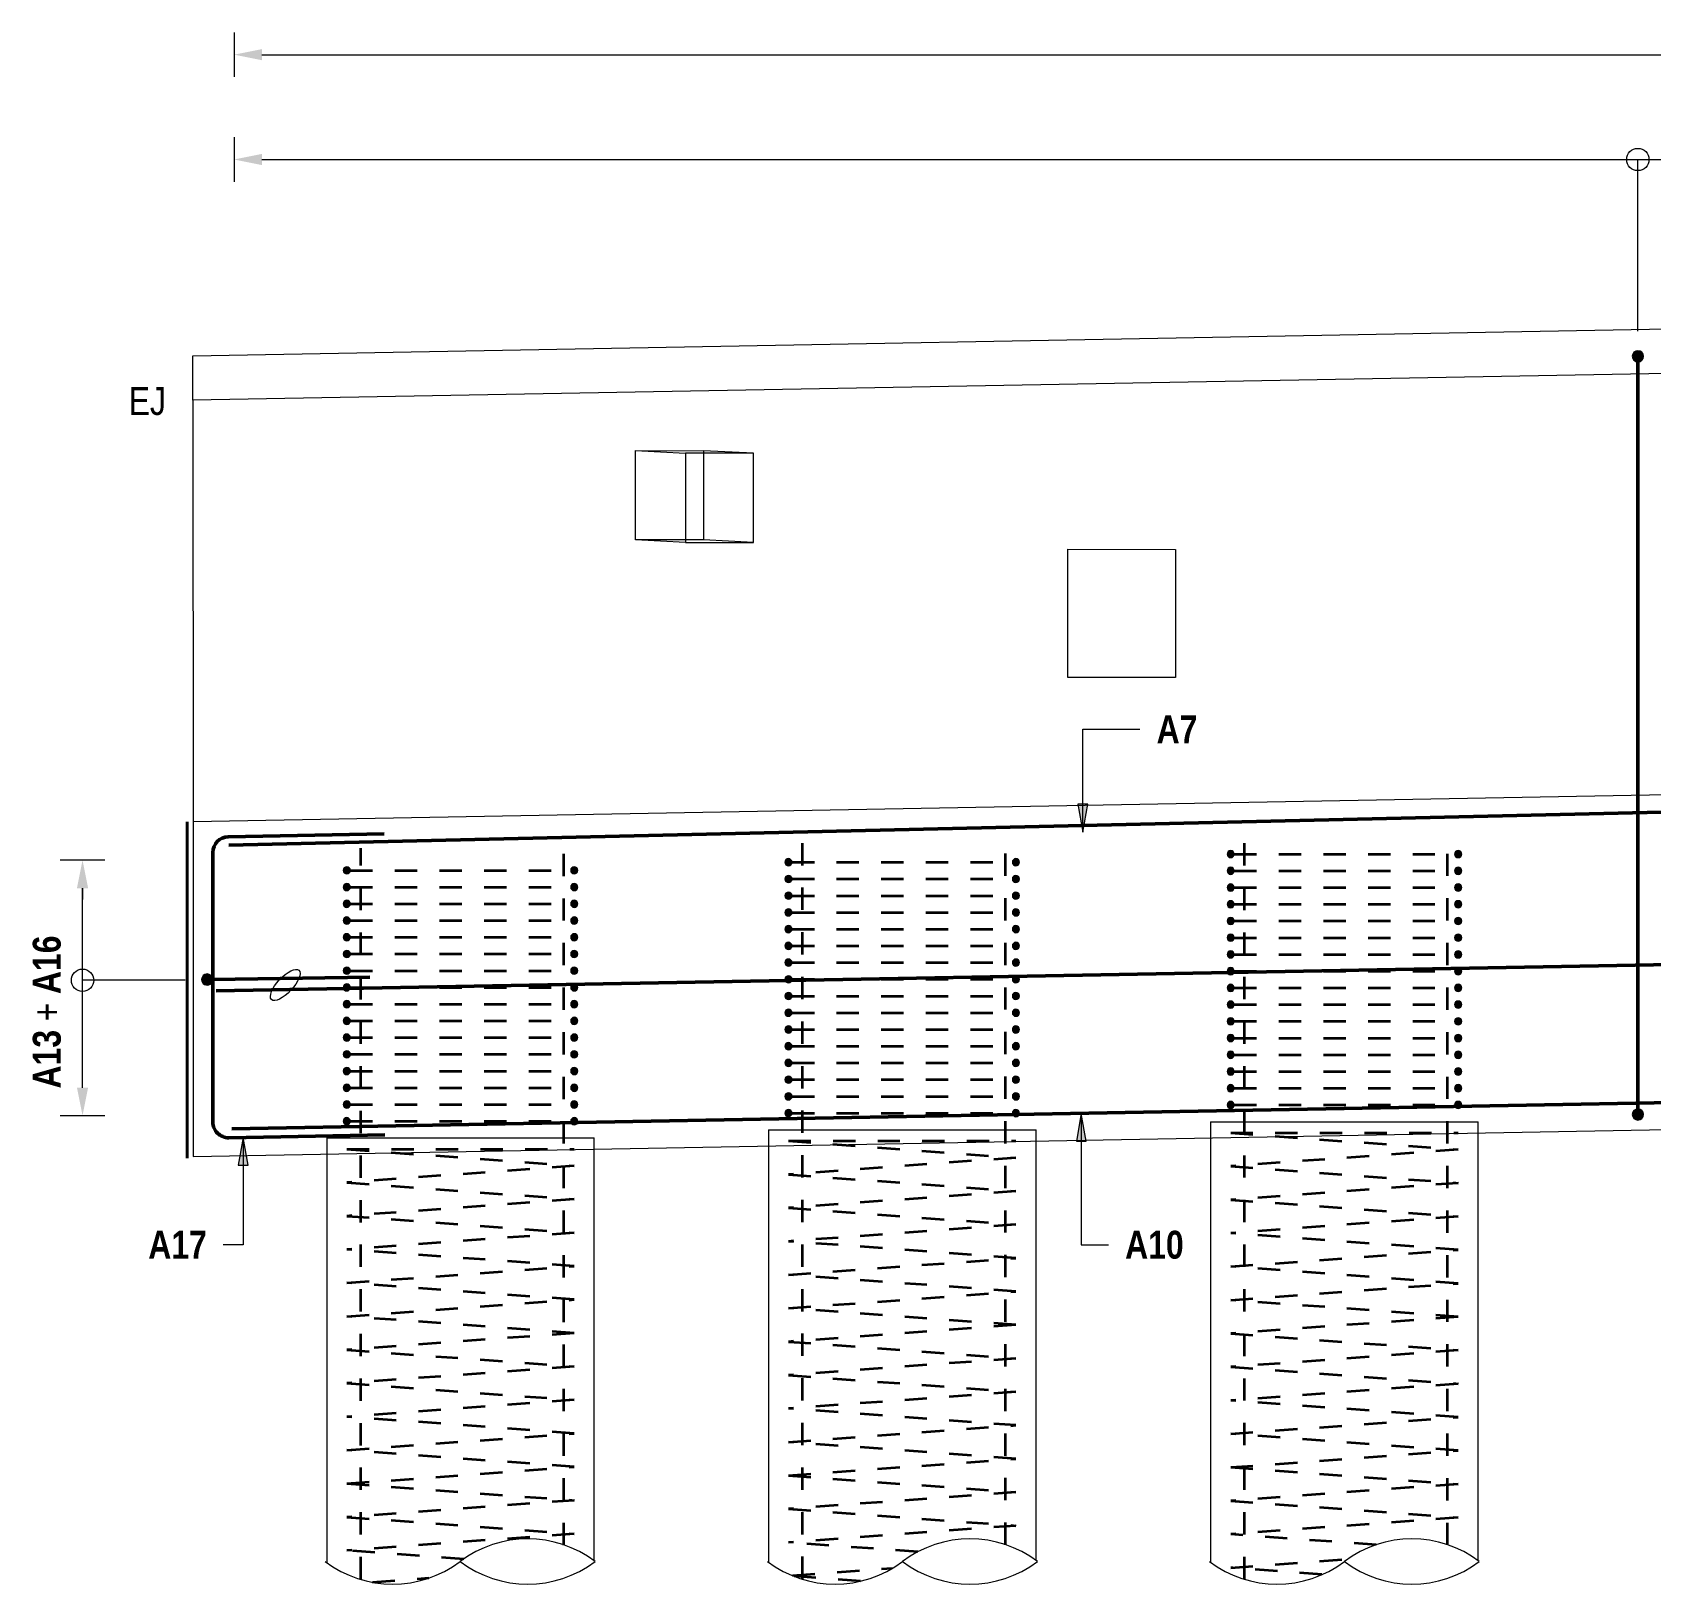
# Model space of a CAD drawing. Header units: metres. Extents: x 1110 to 1218, y -510 to 23.
# Drawn here: x 1150 to 1157.26, y 16.05 to 23.04 of the extents above; entities that cross this region are included whole.
import ezdxf

# ---------------------------------------------------------------- set-up
doc = ezdxf.new("R2010")
doc.units = ezdxf.units.M
doc.linetypes.add('JacobsDash', pattern=[0.0045, 0.003, -0.0015])
for name, color, linetype, lineweight in [('A-ANNO-NOTE', 7, 'Continuous', 9), ('A-DETL', 7, 'Continuous', 13), ('A-DETL-GENF', 7, 'Continuous', 9), ('G-ANNO-TEXT', 7, 'Continuous', 9), ('S-BEAM', 7, 'Continuous', 50), ('S-FNDN', 7, 'Continuous', 50)]:
    doc.layers.add(name, color=color, linetype=linetype, lineweight=lineweight)
doc.styles.add('Arial Narrow_1', font='ARIALN.TTF', dxfattribs={"height": 0.125})
doc.styles.add('Arial Narrow_B', font='ARIALNB.TTF', dxfattribs={"height": 0.125})

# ---------------------------------------------------------------- blocks, each defined once
blk = doc.blocks.new('01_SFO_FRP_Pile_CastInPlace_CS_BR08 - CAST-IN-PLACE PILE - 1200-8661090-DRG-2873072 - ELEVATION - ABUTMENT A Copy 1')
at = {"layer": 'S-FNDN', "lineweight": 13}
for p, q in [((1116.9151, 18.1525), (1116.9151, 16.1768)), ((1116.9151, 18.1525), (1117.3621, 18.1525)), ((1117.3621, 18.1525), (1118.1151, 18.1525)), ((1118.1151, 16.1833), (1118.1151, 18.1525))]:
    blk.add_line(p, q, dxfattribs=at)
blk = doc.blocks.new('01_SFO_FRP_Pile_CastInPlace_CS_BR08 - CAST-IN-PLACE PILE - 1200-8660909-DRG-2873072 - ELEVATION - ABUTMENT A Copy 1')
at = {"layer": 'S-FNDN', "lineweight": 13}
for p, q in [((1112.9515, 18.0795), (1112.9515, 16.1759)), ((1112.9515, 18.0795), (1113.3985, 18.0795)), ((1113.3985, 18.0795), (1114.1515, 18.0795)), ((1114.1515, 16.1824), (1114.1515, 18.0795))]:
    blk.add_line(p, q, dxfattribs=at)
blk = doc.blocks.new('S_Det_Reinf_Bar Section_2D Grey - N32-6361576-DRG-2873072 - ELEVATION - ABUTMENT A Copy 1')
at = {"layer": 'A-DETL-GENF', "true_color": 0x808080}
blk.add_hatch(color=8, dxfattribs=at).paths.add_polyline_path([(1122.9541, 18.3196), (1122.9583, 18.3202), (1122.9621, 18.3218), (1122.9654, 18.3243), (1122.968, 18.3276), (1122.9696, 18.3315), (1122.9701, 18.3356), (1122.9696, 18.3398), (1122.968, 18.3436), (1122.9654, 18.347), (1122.9621, 18.3495), (1122.9583, 18.3511), (1122.9541, 18.3516), (1122.95, 18.3511), (1122.9461, 18.3495), (1122.9428, 18.347), (1122.9403, 18.3436), (1122.9387, 18.3398), (1122.9381, 18.3356), (1122.9387, 18.3315), (1122.9403, 18.3276), (1122.9428, 18.3243), (1122.9461, 18.3218), (1122.95, 18.3202)])
at = {"layer": 'A-DETL-GENF', "color": 8, "lineweight": 18, "true_color": 0x808080}
for start, end in [(0, 180), (180, 0)]:
    blk.add_arc((1122.9541, 18.3356), 0.016, start, end, dxfattribs=at)
blk = doc.blocks.new('S_Det_Reinf_Bar Section_2D Grey - N32-6361679-DRG-2873072 - ELEVATION - ABUTMENT A Copy 1')
at = {"layer": 'A-DETL-GENF', "true_color": 0x808080}
blk.add_hatch(color=8, dxfattribs=at).paths.add_polyline_path([(1123.9741, 18.3196), (1123.9783, 18.3202), (1123.9821, 18.3218), (1123.9854, 18.3243), (1123.988, 18.3276), (1123.9896, 18.3315), (1123.9901, 18.3356), (1123.9896, 18.3398), (1123.988, 18.3436), (1123.9854, 18.347), (1123.9821, 18.3495), (1123.9783, 18.3511), (1123.9741, 18.3516), (1123.97, 18.3511), (1123.9661, 18.3495), (1123.9628, 18.347), (1123.9603, 18.3436), (1123.9587, 18.3398), (1123.9581, 18.3356), (1123.9587, 18.3315), (1123.9603, 18.3276), (1123.9628, 18.3243), (1123.9661, 18.3218), (1123.97, 18.3202)])
at = {"layer": 'A-DETL-GENF', "color": 8, "lineweight": 18, "true_color": 0x808080}
for start, end in [(0, 180), (180, 0)]:
    blk.add_arc((1123.9741, 18.3356), 0.016, start, end, dxfattribs=at)
blk = doc.blocks.new('S_Det_Reinf_Bar Section_2D Grey - N32-V47-DRG-2873072 - ELEVATION - ABUTMENT A Copy 1')
at = {"layer": 'A-DETL-GENF', "true_color": 0x808080}
blk.add_hatch(color=8, dxfattribs=at).paths.add_polyline_path([(1115.0221, 18.6999), (1115.0263, 18.7005), (1115.0301, 18.7021), (1115.0334, 18.7046), (1115.036, 18.7079), (1115.0376, 18.7118), (1115.0381, 18.7164), (1115.0376, 18.7201), (1115.036, 18.7239), (1115.0334, 18.7272), (1115.0301, 18.7298), (1115.0263, 18.7314), (1115.0221, 18.7319), (1115.018, 18.7314), (1115.0141, 18.7298), (1115.0108, 18.7272), (1115.0083, 18.7239), (1115.0067, 18.7201), (1115.0061, 18.7159), (1115.0067, 18.7118), (1115.0083, 18.7079), (1115.0108, 18.7046), (1115.0141, 18.7021), (1115.018, 18.7005)])
at = {"layer": 'A-DETL-GENF', "color": 8, "lineweight": 18, "true_color": 0x808080}
for start, end in [(0, 180), (180, 0)]:
    blk.add_arc((1115.0221, 18.7159), 0.016, start, end, dxfattribs=at)
blk = doc.blocks.new('S_Det_Reinf_Bar Section_2D Grey - N32-V48-DRG-2873072 - ELEVATION - ABUTMENT A Copy 1')
at = {"layer": 'A-DETL-GENF', "true_color": 0x808080}
blk.add_hatch(color=8, dxfattribs=at).paths.add_polyline_path([(1116.0421, 18.6999), (1116.0463, 18.7005), (1116.0501, 18.7021), (1116.0534, 18.7046), (1116.056, 18.7079), (1116.0576, 18.7118), (1116.0581, 18.7164), (1116.0576, 18.7201), (1116.056, 18.7239), (1116.0534, 18.7272), (1116.0501, 18.7298), (1116.0463, 18.7314), (1116.0421, 18.7319), (1116.0364, 18.7307), (1116.0341, 18.7298), (1116.0308, 18.7272), (1116.0283, 18.7239), (1116.0267, 18.7201), (1116.0261, 18.7159), (1116.0267, 18.7118), (1116.0283, 18.7079), (1116.0308, 18.7046), (1116.0341, 18.7021), (1116.038, 18.7005)])
at = {"layer": 'A-DETL-GENF', "color": 8, "lineweight": 18, "true_color": 0x808080}
for start, end in [(0, 180), (180, 0)]:
    blk.add_arc((1116.0421, 18.7159), 0.016, start, end, dxfattribs=at)
blk = doc.blocks.new('CS_DET_Pile-Column_BreakLine - CS_Tubular BreakLine-6356722-DRG-2873072 - ELEVATION - ABUTMENT A Copy 1')
at = {"layer": 'A-DETL-GENF', "lineweight": 18}
for centre, start, end in [((1113.8524, 15.7794), 52.95733, 127.04267), ((1113.2474, 16.581), 232.95733, 307.04267), ((1113.8524, 16.581), 232.95733, 307.04267)]:
    blk.add_arc(centre, 0.5021, start, end, dxfattribs=at)
blk = doc.blocks.new('CS_DET_Rebar Combined - Multiple Bar-7536957-DRG-2873072 - ELEVATION - ABUTMENT A Copy 1')
at = {"layer": 'A-DETL-GENF'}
blk.add_hatch(color=256, dxfattribs=at).paths.add_polyline_path([(1112.416, 18.7649), (1112.4224, 18.7659), (1112.4284, 18.7685), (1112.4335, 18.7725), (1112.4374, 18.7777), (1112.4398, 18.7838), (1112.4406, 18.7903), (1112.4396, 18.7967), (1112.4371, 18.8027), (1112.433, 18.8079), (1112.4278, 18.8117), (1112.4217, 18.8142), (1112.4152, 18.8149), (1112.4088, 18.814), (1112.4028, 18.8114), (1112.3977, 18.8073), (1112.3938, 18.8021), (1112.3914, 18.796), (1112.3906, 18.7895), (1112.3915, 18.7831), (1112.3941, 18.7771), (1112.3982, 18.772), (1112.4034, 18.7681), (1112.4095, 18.7657)])
at = {"layer": 'A-DETL-GENF', "lineweight": 50}
blk.add_line((1113.1455, 18.801), (1112.4406, 18.7903), dxfattribs=at)
at = {"layer": 'A-DETL-GENF'}
for start, end in [(0.86789, 180.86789), (180.86789, 0.86789)]:
    blk.add_arc((1112.4156, 18.7899), 0.025, start, end, dxfattribs=at)
blk = doc.blocks.new('T2DExtentArrowReinf_v1 - Extent-9233316-DRG-2873072 - ELEVATION - ABUTMENT A Copy 1')
at = {"layer": 'A-DETL-GENF'}
for p, q in [((1112.5363, 22.4772), (1112.5363, 22.4572)), ((1112.6613, 22.4672), (1142.8289, 22.4672))]:
    blk.add_line(p, q, dxfattribs=at)
blk = doc.blocks.new('T2DExtentArrowReinf_v1 - Extent-6438468-DRG-2873072 - ELEVATION - ABUTMENT A Copy 1')
at = {"layer": 'A-DETL-GENF'}
for p, q in [((1111.8666, 19.3245), (1111.8566, 19.3245)), ((1111.8566, 18.3047), (1111.8566, 19.1995)), ((1111.8466, 18.1797), (1111.8853, 18.1797))]:
    blk.add_line(p, q, dxfattribs=at)
blk = doc.blocks.new('CS_DET_Rebar Combined - Multiple Bar-6358647-DRG-2873072 - ELEVATION - ABUTMENT A Copy 1')
at = {"layer": 'A-DETL-GENF'}
for points in [[(1118.8309, 21.5598), (1118.8373, 21.5607), (1118.8434, 21.5632), (1118.8485, 21.5671), (1118.8525, 21.5723), (1118.855, 21.5783), (1118.8559, 21.5848), (1118.855, 21.5913), (1118.8525, 21.5973), (1118.8485, 21.6025), (1118.8434, 21.6065), (1118.8373, 21.609), (1118.8309, 21.6098), (1118.8244, 21.609), (1118.8184, 21.6065), (1118.8132, 21.6025), (1118.8092, 21.5973), (1118.8067, 21.5913), (1118.8059, 21.5848), (1118.8067, 21.5783), (1118.8092, 21.5723), (1118.8132, 21.5671), (1118.8184, 21.5632), (1118.8244, 21.5607)], [(1118.8309, 18.1598), (1118.8373, 18.1607), (1118.8434, 18.1632), (1118.8485, 18.1671), (1118.8525, 18.1723), (1118.855, 18.1783), (1118.8559, 18.1848), (1118.855, 18.1913), (1118.8525, 18.1973), (1118.8485, 18.2025), (1118.8434, 18.2065), (1118.8373, 18.209), (1118.8309, 18.2098), (1118.8244, 18.209), (1118.8184, 18.2065), (1118.8132, 18.2025), (1118.8092, 18.1973), (1118.8067, 18.1913), (1118.8059, 18.1848), (1118.8067, 18.1783), (1118.8092, 18.1723), (1118.8132, 18.1671), (1118.8184, 18.1632), (1118.8244, 18.1607)]]:
    blk.add_hatch(color=256, dxfattribs=at).paths.add_polyline_path(points)
at = {"layer": 'A-DETL-GENF', "lineweight": 50}
blk.add_line((1118.8309, 18.2098), (1118.8309, 21.5598), dxfattribs=at)
at = {"layer": 'A-DETL-GENF'}
for centre, start, end in [((1118.8309, 21.5848), 90, 270), ((1118.8309, 21.5848), 270, 90), ((1118.8309, 18.1848), 90, 270), ((1118.8309, 18.1848), 270, 90)]:
    blk.add_arc(centre, 0.025, start, end, dxfattribs=at)
blk = doc.blocks.new('T2DExtentArrowReinf_v1 - Extent-9233357-DRG-2873072 - ELEVATION - ABUTMENT A Copy 1')
at = {"layer": 'A-DETL-GENF'}
for p, q in [((1112.5363, 22.9472), (1112.5363, 22.9272)), ((1112.6613, 22.9372), (1142.8289, 22.9372))]:
    blk.add_line(p, q, dxfattribs=at)

msp = doc.modelspace()

# ---------------------------------------------------------------- hatches: boundary and pattern name
at = {"layer": 'A-ANNO-NOTE'}
for points in [[(1151.033, 22.9122), (1151.033, 22.9622), (1150.908, 22.9372)], [(1151.033, 22.4422), (1151.033, 22.4922), (1150.908, 22.4672)], [(1150.2034, 19.1995), (1150.2534, 19.1995), (1150.2284, 19.3245)], [(1150.2284, 18.1797), (1150.2534, 18.3047), (1150.2034, 18.3047)]]:
    msp.add_hatch(color=256, dxfattribs=at).paths.add_polyline_path(points)
at = {"layer": 'G-ANNO-TEXT'}
for points in [[(1154.7138, 19.4514), (1154.7358, 19.5764), (1154.6917, 19.5764)], [(1154.7069, 18.1896), (1154.6849, 18.0646), (1154.7289, 18.0646)], [(1150.9489, 18.0818), (1150.9269, 17.9568), (1150.971, 17.9568)]]:
    msp.add_hatch(color=256, dxfattribs=at).paths.add_polyline_path(points)

# ---------------------------------------------------------------- linework, layer by layer
at = {"layer": 'A-ANNO-NOTE'}
for p, q in [((1150.908, 23.0372), (1150.908, 22.8372)), ((1151.033, 22.9372), (1151.083, 22.9372)), ((1150.908, 22.5672), (1150.908, 22.3672)), ((1151.033, 22.4672), (1151.083, 22.4672)), ((1150.3284, 19.3245), (1150.1284, 19.3245)), ((1150.2284, 19.1995), (1150.2284, 19.1495)), ((1150.2284, 18.3047), (1150.2284, 18.3547)), ((1150.1284, 18.1797), (1150.3284, 18.1797))]:
    msp.add_line(p, q, dxfattribs=at)
for centre in [(1157.2026, 22.4672), (1150.2284, 18.7867)]:
    msp.add_circle(centre, 0.05, dxfattribs=at)
at = {"layer": 'A-DETL', "lineweight": 18}
for p, q in [((1157.2026, 21.6968), (1157.2026, 22.4672)), ((1154.6471, 20.7196), (1155.1291, 20.7188)), ((1154.6471, 20.1445), (1154.6471, 20.7196)), ((1155.1291, 20.7188), (1155.1291, 20.1438)), ((1155.1291, 20.1438), (1154.6471, 20.1445)), ((1150.6884, 18.7867), (1150.2284, 18.7867))]:
    msp.add_line(p, q, dxfattribs=at)
at = {"layer": 'A-DETL'}
for p, q in [((1150.723, 21.5872), (1164.7397, 21.8428)), ((1150.723, 21.3872), (1150.723, 21.5872))]:
    msp.add_line(p, q, dxfattribs=at)
at = {"layer": 'A-DETL', "lineweight": 50}
for p, q in [((1158.7677, 19.5735), (1150.8842, 19.3921)), ((1151.5813, 19.4427), (1150.8814, 19.4299)), ((1150.8127, 19.3599), (1150.8127, 18.1505)), ((1162.9461, 18.9598), (1150.8281, 18.7388)), ((1150.8981, 18.1208), (1162.8961, 18.3396)), ((1150.884, 18.0806), (1151.5839, 18.0933))]:
    msp.add_line(p, q, dxfattribs=at)
at = {"layer": 'A-DETL', "lineweight": 40}
msp.add_line((1150.6979, 17.9888), (1150.6979, 19.4964), dxfattribs=at)
at = {"layer": 'A-DETL', "color": 8, "linetype": 'JacobsDash', "lineweight": 35, "true_color": 0x808080}
for p, q in [((1155.4395, 16.1015), (1155.4395, 19.4525)), ((1151.4759, 16.1011), (1151.4759, 19.3795)), ((1153.4565, 16.102), (1153.4565, 19.4159)), ((1154.3665, 16.2548), (1154.3665, 19.3959)), ((1156.3495, 16.2543), (1156.3495, 19.4325)), ((1152.3859, 16.2539), (1152.3859, 19.3595)), ((1153.4099, 19.3159), (1154.3979, 19.3159)), ((1155.3929, 19.3525), (1156.3809, 19.3525)), ((1151.4293, 19.2795), (1152.4173, 19.2795)), ((1153.4099, 19.2409), (1154.3979, 19.2409)), ((1155.3929, 19.2775), (1156.3809, 19.2775)), ((1151.4293, 19.2045), (1152.4173, 19.2045)), ((1153.4099, 19.1659), (1154.3979, 19.1659)), ((1155.3929, 19.2025), (1156.3809, 19.2025)), ((1151.4293, 19.1295), (1152.4173, 19.1295)), ((1153.4099, 19.0909), (1154.3979, 19.0909)), ((1155.3929, 19.1275), (1156.3809, 19.1275)), ((1151.4293, 19.0545), (1152.4173, 19.0545)), ((1153.4099, 19.0159), (1154.3979, 19.0159)), ((1155.3929, 19.0525), (1156.3809, 19.0525)), ((1151.4293, 18.9795), (1152.4173, 18.9795)), ((1153.4099, 18.9409), (1154.3979, 18.9409)), ((1155.3929, 18.9775), (1156.3809, 18.9775)), ((1151.4293, 18.9045), (1152.4173, 18.9045)), ((1155.3929, 18.9025), (1156.3809, 18.9025)), ((1151.4293, 18.8295), (1152.4173, 18.8295)), ((1153.4099, 18.8659), (1154.3979, 18.8659)), ((1155.3929, 18.8275), (1156.3809, 18.8275)), ((1151.4293, 18.7545), (1152.4173, 18.7545)), ((1153.4099, 18.7909), (1154.3979, 18.7909)), ((1155.3929, 18.7525), (1156.3809, 18.7525)), ((1151.4293, 18.6795), (1152.4173, 18.6795)), ((1153.4099, 18.7159), (1154.3979, 18.7159)), ((1155.3929, 18.6775), (1156.3809, 18.6775)), ((1151.4293, 18.6045), (1152.4173, 18.6045)), ((1153.4099, 18.6409), (1154.3979, 18.6409)), ((1155.3929, 18.6025), (1156.3809, 18.6025)), ((1151.4293, 18.5295), (1152.4173, 18.5295)), ((1153.4099, 18.5659), (1154.3979, 18.5659)), ((1155.3929, 18.5275), (1156.3809, 18.5275)), ((1151.4293, 18.4545), (1152.4173, 18.4545)), ((1153.4099, 18.4909), (1154.3979, 18.4909)), ((1155.3929, 18.4525), (1156.3809, 18.4525)), ((1151.4293, 18.3795), (1152.4173, 18.3795)), ((1153.4099, 18.4159), (1154.3979, 18.4159)), ((1155.3929, 18.3775), (1156.3809, 18.3775)), ((1151.4293, 18.3045), (1152.4173, 18.3045)), ((1153.4099, 18.3409), (1154.3979, 18.3409)), ((1155.3929, 18.3025), (1156.3809, 18.3025)), ((1151.4293, 18.2295), (1152.4173, 18.2295)), ((1153.4099, 18.2659), (1154.3979, 18.2659)), ((1155.3929, 18.2275), (1156.3809, 18.2275)), ((1151.4293, 18.1545), (1152.4173, 18.1545)), ((1153.4099, 18.1909), (1154.3979, 18.1909)), ((1155.3769, 18.1025), (1156.3969, 18.0275)), ((1155.3769, 18.1025), (1156.3969, 18.1025)), ((1151.4133, 18.0295), (1152.4333, 17.9545)), ((1151.4133, 18.0295), (1152.4333, 18.0295)), ((1153.3939, 18.0659), (1154.4139, 17.9909)), ((1153.3939, 18.0659), (1154.4139, 18.0659)), ((1156.3969, 18.0275), (1155.3769, 17.9525)), ((1152.4333, 17.9545), (1151.4133, 17.8795)), ((1154.4139, 17.9909), (1153.3939, 17.9159)), ((1155.3769, 17.9525), (1156.3969, 17.8775)), ((1151.4133, 17.8795), (1152.4333, 17.8045)), ((1153.3939, 17.9159), (1154.4139, 17.8409)), ((1156.3969, 17.8775), (1155.3769, 17.8025)), ((1152.4333, 17.8045), (1151.4133, 17.7295)), ((1154.4139, 17.8409), (1153.3939, 17.7659)), ((1155.3769, 17.8025), (1156.3969, 17.7275)), ((1151.4133, 17.7295), (1152.4333, 17.6545)), ((1153.3939, 17.7659), (1154.4139, 17.6909)), ((1156.3969, 17.7275), (1155.3769, 17.6525)), ((1152.4333, 17.6545), (1151.4133, 17.5795)), ((1154.4139, 17.6909), (1153.3939, 17.6159)), ((1156.3969, 17.5775), (1155.3769, 17.6525)), ((1152.4333, 17.5045), (1151.4133, 17.5795)), ((1154.4139, 17.5409), (1153.3939, 17.6159)), ((1155.3769, 17.5025), (1156.3969, 17.5775)), ((1151.4133, 17.4295), (1152.4333, 17.5045)), ((1153.3939, 17.4659), (1154.4139, 17.5409)), ((1156.3969, 17.4275), (1155.3769, 17.5025)), ((1152.4333, 17.3545), (1151.4133, 17.4295)), ((1154.4139, 17.3909), (1153.3939, 17.4659)), ((1155.3769, 17.3525), (1156.3969, 17.4275)), ((1151.4133, 17.2795), (1152.4333, 17.3545)), ((1153.3939, 17.3159), (1154.4139, 17.3909)), ((1156.3969, 17.2775), (1155.3769, 17.3525)), ((1152.4333, 17.2045), (1151.4133, 17.2795)), ((1154.4139, 17.2409), (1153.3939, 17.3159)), ((1156.3969, 17.2775), (1155.3769, 17.2025)), ((1152.4333, 17.2045), (1151.4133, 17.1295)), ((1154.4139, 17.2409), (1153.3939, 17.1659)), ((1155.3769, 17.2025), (1156.3969, 17.1275)), ((1151.4133, 17.1295), (1152.4333, 17.0545)), ((1153.3939, 17.1659), (1154.4139, 17.0909)), ((1156.3969, 17.1275), (1155.3769, 17.0525)), ((1152.4333, 17.0545), (1151.4133, 16.9795)), ((1154.4139, 17.0909), (1153.3939, 17.0159)), ((1153.3939, 17.0159), (1154.4139, 16.9409)), ((1155.3769, 17.0525), (1156.3969, 16.9775)), ((1151.4133, 16.9795), (1152.4333, 16.9045)), ((1154.4139, 16.9409), (1153.3939, 16.8659)), ((1156.3969, 16.9775), (1155.3769, 16.9025)), ((1152.4333, 16.9045), (1151.4133, 16.8295)), ((1154.4139, 16.7909), (1153.3939, 16.8659)), ((1156.3969, 16.8275), (1155.3769, 16.9025)), ((1152.4333, 16.7545), (1151.4133, 16.8295)), ((1153.3939, 16.7159), (1154.4139, 16.7909)), ((1155.3769, 16.7525), (1156.3969, 16.8275)), ((1151.4133, 16.6795), (1152.4333, 16.7545)), ((1154.4139, 16.6409), (1153.3939, 16.7159)), ((1156.3969, 16.6775), (1155.3769, 16.7525)), ((1152.4333, 16.6045), (1151.4133, 16.6795)), ((1153.3939, 16.5659), (1154.4139, 16.6409)), ((1155.3769, 16.6025), (1156.3969, 16.6775)), ((1151.4133, 16.5295), (1152.4333, 16.6045)), ((1153.3939, 16.5659), (1154.4139, 16.4909)), ((1155.3769, 16.6025), (1156.3969, 16.5275)), ((1151.4133, 16.5295), (1152.4333, 16.4545)), ((1154.4139, 16.4909), (1153.3939, 16.4159)), ((1156.3969, 16.5275), (1155.3769, 16.4525)), ((1152.4333, 16.4545), (1151.4133, 16.3795)), ((1153.3939, 16.4159), (1154.4139, 16.3409)), ((1155.3769, 16.4525), (1156.3969, 16.3775)), ((1151.4133, 16.3795), (1152.4333, 16.3045)), ((1154.4139, 16.3409), (1153.3939, 16.2659)), ((1156.3969, 16.3775), (1155.3769, 16.3025)), ((1152.4333, 16.3045), (1151.4133, 16.2295)), ((1153.9743, 16.2232), (1153.3939, 16.2659)), ((1156.0296, 16.2545), (1155.3769, 16.3025)), ((1151.9382, 16.1909), (1151.4133, 16.2295)), ((1155.3769, 16.1525), (1155.9037, 16.1912)), ((1153.4125, 16.1173), (1153.8589, 16.1501)), ((1153.7162, 16.0922), (1153.4196, 16.114)), ((1155.7857, 16.1224), (1155.3769, 16.1525)), ((1151.5289, 16.088), (1151.7808, 16.1065))]:
    msp.add_line(p, q, dxfattribs=at)
at = {"layer": 'A-DETL', "lineweight": 50}
for centre, start, end in [((1150.8827, 19.3599), 91.04464, 180), ((1150.8827, 18.1505), 180, 271.04464)]:
    msp.add_arc(centre, 0.07, start, end, dxfattribs=at)
at = {"layer": 'A-DETL'}
msp.add_ellipse((1151.1373, 18.7656), major_axis=(0.0614, 0.0658), ratio=0.388889, dxfattribs=at)
at = {"layer": 'G-ANNO-TEXT'}
for p, q in [((1154.7138, 19.9121), (1154.9697, 19.9121)), ((1154.7138, 19.4514), (1154.7138, 19.9121)), ((1154.7358, 19.5764), (1154.6917, 19.5764)), ((1154.6917, 19.5764), (1154.7138, 19.4514)), ((1154.7138, 19.4514), (1154.7358, 19.5764)), ((1154.7069, 18.1896), (1154.6849, 18.0646)), ((1154.7289, 18.0646), (1154.7069, 18.1896)), ((1154.7069, 18.1896), (1154.7069, 17.6008)), ((1150.9489, 18.0818), (1150.9269, 17.9568)), ((1150.971, 17.9568), (1150.9489, 18.0818)), ((1150.9489, 18.0818), (1150.9489, 17.6008)), ((1154.6849, 18.0646), (1154.7289, 18.0646)), ((1150.9269, 17.9568), (1150.971, 17.9568)), ((1150.8677, 17.6008), (1150.8595, 17.6008)), ((1150.9489, 17.6008), (1150.8677, 17.6008)), ((1154.7069, 17.6008), (1154.8285, 17.6008))]:
    msp.add_line(p, q, dxfattribs=at)
at = {"layer": 'S-BEAM', "lineweight": 13}
for p, q in [((1164.7361, 21.6427), (1150.723, 21.3872)), ((1150.723, 21.3872), (1150.7242, 19.4969)), ((1152.708, 21.1615), (1153.0124, 21.1611)), ((1152.708, 20.7615), (1152.708, 21.1615)), ((1152.708, 21.1615), (1152.9324, 21.1501)), ((1153.2367, 21.1497), (1152.9324, 21.1501)), ((1152.9324, 21.1501), (1152.9324, 20.7501)), ((1153.0124, 21.1611), (1153.0124, 20.7611)), ((1153.2368, 21.1497), (1153.0124, 21.1611)), ((1153.2368, 20.7496), (1153.2368, 21.1497)), ((1153.0124, 20.7611), (1152.708, 20.7615)), ((1152.9324, 20.7501), (1152.708, 20.7615)), ((1153.2368, 20.7496), (1153.0124, 20.7611)), ((1152.9324, 20.7501), (1153.2367, 20.7496)), ((1164.7363, 19.7524), (1150.7242, 19.4969)), ((1150.7242, 19.4969), (1150.7252, 17.9967)), ((1150.7252, 17.9967), (1164.7373, 18.2522))]:
    msp.add_line(p, q, dxfattribs=at)
at = {"layer": 'S-FNDN', "lineweight": 13}
for p, q in [((1153.3039, 18.1159), (1153.3039, 16.1779)), ((1153.3039, 18.1159), (1153.7509, 18.1159)), ((1153.7509, 18.1159), (1154.5039, 18.1159)), ((1154.5039, 16.1844), (1154.5039, 18.1159))]:
    msp.add_line(p, q, dxfattribs=at)

# ---------------------------------------------------------------- block references
at = {"layer": 'A-DETL-GENF'}
for name, p in [('T2DExtentArrowReinf_v1 - Extent-9233357-DRG-2873072 - ELEVATION - ABUTMENT A Copy 1', (38.3718, 0)), ('T2DExtentArrowReinf_v1 - Extent-9233316-DRG-2873072 - ELEVATION - ABUTMENT A Copy 1', (38.3718, 0)), ('CS_DET_Rebar Combined - Multiple Bar-6358647-DRG-2873072 - ELEVATION - ABUTMENT A Copy 1', (38.3718, 0)), ('T2DExtentArrowReinf_v1 - Extent-6438468-DRG-2873072 - ELEVATION - ABUTMENT A Copy 1', (38.3718, 0)), ('CS_DET_Rebar Combined - Multiple Bar-7536957-DRG-2873072 - ELEVATION - ABUTMENT A Copy 1', (38.3718, 0)), ('CS_DET_Pile-Column_BreakLine - CS_Tubular BreakLine-6356722-DRG-2873072 - ELEVATION - ABUTMENT A Copy 1', (38.3718, 0)), ('CS_DET_Pile-Column_BreakLine - CS_Tubular BreakLine-6356722-DRG-2873072 - ELEVATION - ABUTMENT A Copy 1', (40.3555, 0)), ('CS_DET_Pile-Column_BreakLine - CS_Tubular BreakLine-6356722-DRG-2873072 - ELEVATION - ABUTMENT A Copy 1', (42.3368, 0))]:
    msp.add_blockref(name, p, dxfattribs=at)
at = {"layer": 'A-DETL-GENF', "color": 8, "true_color": 0x808080}
for name, p in [('S_Det_Reinf_Bar Section_2D Grey - N32-6361576-DRG-2873072 - ELEVATION - ABUTMENT A Copy 1', (30.4398, 0.9803)), ('S_Det_Reinf_Bar Section_2D Grey - N32-6361679-DRG-2873072 - ELEVATION - ABUTMENT A Copy 1', (30.4398, 0.9803)), ('S_Det_Reinf_Bar Section_2D Grey - N32-6361576-DRG-2873072 - ELEVATION - ABUTMENT A Copy 1', (32.4228, 1.0169)), ('S_Det_Reinf_Bar Section_2D Grey - N32-6361679-DRG-2873072 - ELEVATION - ABUTMENT A Copy 1', (32.4228, 1.0169)), ('S_Det_Reinf_Bar Section_2D Grey - N32-6361576-DRG-2873072 - ELEVATION - ABUTMENT A Copy 1', (28.4592, 0.9439)), ('S_Det_Reinf_Bar Section_2D Grey - N32-6361679-DRG-2873072 - ELEVATION - ABUTMENT A Copy 1', (28.4592, 0.9439)), ('S_Det_Reinf_Bar Section_2D Grey - N32-6361576-DRG-2873072 - ELEVATION - ABUTMENT A Copy 1', (30.4398, 0.9053)), ('S_Det_Reinf_Bar Section_2D Grey - N32-6361679-DRG-2873072 - ELEVATION - ABUTMENT A Copy 1', (30.4398, 0.9053)), ('S_Det_Reinf_Bar Section_2D Grey - N32-6361576-DRG-2873072 - ELEVATION - ABUTMENT A Copy 1', (32.4228, 0.9419)), ('S_Det_Reinf_Bar Section_2D Grey - N32-6361679-DRG-2873072 - ELEVATION - ABUTMENT A Copy 1', (32.4228, 0.9419)), ('S_Det_Reinf_Bar Section_2D Grey - N32-6361576-DRG-2873072 - ELEVATION - ABUTMENT A Copy 1', (28.4592, 0.8689)), ('S_Det_Reinf_Bar Section_2D Grey - N32-6361679-DRG-2873072 - ELEVATION - ABUTMENT A Copy 1', (28.4592, 0.8689)), ('S_Det_Reinf_Bar Section_2D Grey - N32-6361576-DRG-2873072 - ELEVATION - ABUTMENT A Copy 1', (30.4398, 0.8303)), ('S_Det_Reinf_Bar Section_2D Grey - N32-6361679-DRG-2873072 - ELEVATION - ABUTMENT A Copy 1', (30.4398, 0.8303)), ('S_Det_Reinf_Bar Section_2D Grey - N32-6361576-DRG-2873072 - ELEVATION - ABUTMENT A Copy 1', (32.4228, 0.8669)), ('S_Det_Reinf_Bar Section_2D Grey - N32-6361679-DRG-2873072 - ELEVATION - ABUTMENT A Copy 1', (32.4228, 0.8669)), ('S_Det_Reinf_Bar Section_2D Grey - N32-6361576-DRG-2873072 - ELEVATION - ABUTMENT A Copy 1', (28.4592, 0.7939)), ('S_Det_Reinf_Bar Section_2D Grey - N32-6361679-DRG-2873072 - ELEVATION - ABUTMENT A Copy 1', (28.4592, 0.7939)), ('S_Det_Reinf_Bar Section_2D Grey - N32-6361576-DRG-2873072 - ELEVATION - ABUTMENT A Copy 1', (30.4398, 0.7553)), ('S_Det_Reinf_Bar Section_2D Grey - N32-6361679-DRG-2873072 - ELEVATION - ABUTMENT A Copy 1', (30.4398, 0.7553)), ('S_Det_Reinf_Bar Section_2D Grey - N32-6361576-DRG-2873072 - ELEVATION - ABUTMENT A Copy 1', (32.4228, 0.7919)), ('S_Det_Reinf_Bar Section_2D Grey - N32-6361679-DRG-2873072 - ELEVATION - ABUTMENT A Copy 1', (32.4228, 0.7919)), ('S_Det_Reinf_Bar Section_2D Grey - N32-6361576-DRG-2873072 - ELEVATION - ABUTMENT A Copy 1', (28.4592, 0.7189)), ('S_Det_Reinf_Bar Section_2D Grey - N32-6361679-DRG-2873072 - ELEVATION - ABUTMENT A Copy 1', (28.4592, 0.7189)), ('S_Det_Reinf_Bar Section_2D Grey - N32-6361576-DRG-2873072 - ELEVATION - ABUTMENT A Copy 1', (30.4398, 0.6803)), ('S_Det_Reinf_Bar Section_2D Grey - N32-6361679-DRG-2873072 - ELEVATION - ABUTMENT A Copy 1', (30.4398, 0.6803)), ('S_Det_Reinf_Bar Section_2D Grey - N32-6361576-DRG-2873072 - ELEVATION - ABUTMENT A Copy 1', (32.4228, 0.7169)), ('S_Det_Reinf_Bar Section_2D Grey - N32-6361679-DRG-2873072 - ELEVATION - ABUTMENT A Copy 1', (32.4228, 0.7169)), ('S_Det_Reinf_Bar Section_2D Grey - N32-6361576-DRG-2873072 - ELEVATION - ABUTMENT A Copy 1', (28.4592, 0.6439)), ('S_Det_Reinf_Bar Section_2D Grey - N32-6361679-DRG-2873072 - ELEVATION - ABUTMENT A Copy 1', (28.4592, 0.6439)), ('S_Det_Reinf_Bar Section_2D Grey - N32-6361576-DRG-2873072 - ELEVATION - ABUTMENT A Copy 1', (30.4398, 0.6053)), ('S_Det_Reinf_Bar Section_2D Grey - N32-6361679-DRG-2873072 - ELEVATION - ABUTMENT A Copy 1', (30.4398, 0.6053)), ('S_Det_Reinf_Bar Section_2D Grey - N32-6361576-DRG-2873072 - ELEVATION - ABUTMENT A Copy 1', (32.4228, 0.6419)), ('S_Det_Reinf_Bar Section_2D Grey - N32-6361679-DRG-2873072 - ELEVATION - ABUTMENT A Copy 1', (32.4228, 0.6419)), ('S_Det_Reinf_Bar Section_2D Grey - N32-6361576-DRG-2873072 - ELEVATION - ABUTMENT A Copy 1', (28.4592, 0.5689)), ('S_Det_Reinf_Bar Section_2D Grey - N32-6361679-DRG-2873072 - ELEVATION - ABUTMENT A Copy 1', (28.4592, 0.5689)), ('S_Det_Reinf_Bar Section_2D Grey - N32-6361576-DRG-2873072 - ELEVATION - ABUTMENT A Copy 1', (30.4398, 0.5303)), ('S_Det_Reinf_Bar Section_2D Grey - N32-6361679-DRG-2873072 - ELEVATION - ABUTMENT A Copy 1', (30.4398, 0.5303)), ('S_Det_Reinf_Bar Section_2D Grey - N32-6361576-DRG-2873072 - ELEVATION - ABUTMENT A Copy 1', (32.4228, 0.5669)), ('S_Det_Reinf_Bar Section_2D Grey - N32-6361679-DRG-2873072 - ELEVATION - ABUTMENT A Copy 1', (32.4228, 0.5669)), ('S_Det_Reinf_Bar Section_2D Grey - N32-6361576-DRG-2873072 - ELEVATION - ABUTMENT A Copy 1', (28.4592, 0.4939)), ('S_Det_Reinf_Bar Section_2D Grey - N32-6361679-DRG-2873072 - ELEVATION - ABUTMENT A Copy 1', (28.4592, 0.4939)), ('S_Det_Reinf_Bar Section_2D Grey - N32-6361576-DRG-2873072 - ELEVATION - ABUTMENT A Copy 1', (30.4398, 0.4553)), ('S_Det_Reinf_Bar Section_2D Grey - N32-6361679-DRG-2873072 - ELEVATION - ABUTMENT A Copy 1', (30.4398, 0.4553)), ('S_Det_Reinf_Bar Section_2D Grey - N32-6361576-DRG-2873072 - ELEVATION - ABUTMENT A Copy 1', (32.4228, 0.4919)), ('S_Det_Reinf_Bar Section_2D Grey - N32-6361679-DRG-2873072 - ELEVATION - ABUTMENT A Copy 1', (32.4228, 0.4919)), ('S_Det_Reinf_Bar Section_2D Grey - N32-6361576-DRG-2873072 - ELEVATION - ABUTMENT A Copy 1', (28.4592, 0.4189)), ('S_Det_Reinf_Bar Section_2D Grey - N32-6361679-DRG-2873072 - ELEVATION - ABUTMENT A Copy 1', (28.4592, 0.4189)), ('S_Det_Reinf_Bar Section_2D Grey - N32-V47-DRG-2873072 - ELEVATION - ABUTMENT A Copy 1', (38.3718, 0)), ('S_Det_Reinf_Bar Section_2D Grey - N32-V48-DRG-2873072 - ELEVATION - ABUTMENT A Copy 1', (38.3718, 0)), ('S_Det_Reinf_Bar Section_2D Grey - N32-6361576-DRG-2873072 - ELEVATION - ABUTMENT A Copy 1', (32.4228, 0.4169)), ('S_Det_Reinf_Bar Section_2D Grey - N32-6361679-DRG-2873072 - ELEVATION - ABUTMENT A Copy 1', (32.4228, 0.4169)), ('S_Det_Reinf_Bar Section_2D Grey - N32-6361576-DRG-2873072 - ELEVATION - ABUTMENT A Copy 1', (28.4592, 0.3439)), ('S_Det_Reinf_Bar Section_2D Grey - N32-6361679-DRG-2873072 - ELEVATION - ABUTMENT A Copy 1', (28.4592, 0.3439)), ('S_Det_Reinf_Bar Section_2D Grey - N32-6361576-DRG-2873072 - ELEVATION - ABUTMENT A Copy 1', (30.4398, 0.3053)), ('S_Det_Reinf_Bar Section_2D Grey - N32-6361679-DRG-2873072 - ELEVATION - ABUTMENT A Copy 1', (30.4398, 0.3053)), ('S_Det_Reinf_Bar Section_2D Grey - N32-6361576-DRG-2873072 - ELEVATION - ABUTMENT A Copy 1', (32.4228, 0.3419)), ('S_Det_Reinf_Bar Section_2D Grey - N32-6361679-DRG-2873072 - ELEVATION - ABUTMENT A Copy 1', (32.4228, 0.3419)), ('S_Det_Reinf_Bar Section_2D Grey - N32-6361576-DRG-2873072 - ELEVATION - ABUTMENT A Copy 1', (28.4592, 0.2689)), ('S_Det_Reinf_Bar Section_2D Grey - N32-6361679-DRG-2873072 - ELEVATION - ABUTMENT A Copy 1', (28.4592, 0.2689)), ('S_Det_Reinf_Bar Section_2D Grey - N32-6361576-DRG-2873072 - ELEVATION - ABUTMENT A Copy 1', (30.4398, 0.2303)), ('S_Det_Reinf_Bar Section_2D Grey - N32-6361679-DRG-2873072 - ELEVATION - ABUTMENT A Copy 1', (30.4398, 0.2303)), ('S_Det_Reinf_Bar Section_2D Grey - N32-6361576-DRG-2873072 - ELEVATION - ABUTMENT A Copy 1', (32.4228, 0.2669)), ('S_Det_Reinf_Bar Section_2D Grey - N32-6361679-DRG-2873072 - ELEVATION - ABUTMENT A Copy 1', (32.4228, 0.2669)), ('S_Det_Reinf_Bar Section_2D Grey - N32-6361576-DRG-2873072 - ELEVATION - ABUTMENT A Copy 1', (28.4592, 0.1939)), ('S_Det_Reinf_Bar Section_2D Grey - N32-6361679-DRG-2873072 - ELEVATION - ABUTMENT A Copy 1', (28.4592, 0.1939)), ('S_Det_Reinf_Bar Section_2D Grey - N32-6361576-DRG-2873072 - ELEVATION - ABUTMENT A Copy 1', (30.4398, 0.1553)), ('S_Det_Reinf_Bar Section_2D Grey - N32-6361679-DRG-2873072 - ELEVATION - ABUTMENT A Copy 1', (30.4398, 0.1553)), ('S_Det_Reinf_Bar Section_2D Grey - N32-6361576-DRG-2873072 - ELEVATION - ABUTMENT A Copy 1', (32.4228, 0.1919)), ('S_Det_Reinf_Bar Section_2D Grey - N32-6361679-DRG-2873072 - ELEVATION - ABUTMENT A Copy 1', (32.4228, 0.1919)), ('S_Det_Reinf_Bar Section_2D Grey - N32-6361576-DRG-2873072 - ELEVATION - ABUTMENT A Copy 1', (28.4592, 0.1189)), ('S_Det_Reinf_Bar Section_2D Grey - N32-6361679-DRG-2873072 - ELEVATION - ABUTMENT A Copy 1', (28.4592, 0.1189)), ('S_Det_Reinf_Bar Section_2D Grey - N32-6361576-DRG-2873072 - ELEVATION - ABUTMENT A Copy 1', (30.4398, 0.0803)), ('S_Det_Reinf_Bar Section_2D Grey - N32-6361679-DRG-2873072 - ELEVATION - ABUTMENT A Copy 1', (30.4398, 0.0803)), ('S_Det_Reinf_Bar Section_2D Grey - N32-6361576-DRG-2873072 - ELEVATION - ABUTMENT A Copy 1', (32.4228, 0.1169)), ('S_Det_Reinf_Bar Section_2D Grey - N32-6361679-DRG-2873072 - ELEVATION - ABUTMENT A Copy 1', (32.4228, 0.1169)), ('S_Det_Reinf_Bar Section_2D Grey - N32-6361576-DRG-2873072 - ELEVATION - ABUTMENT A Copy 1', (28.4592, 0.0439)), ('S_Det_Reinf_Bar Section_2D Grey - N32-6361679-DRG-2873072 - ELEVATION - ABUTMENT A Copy 1', (28.4592, 0.0439)), ('S_Det_Reinf_Bar Section_2D Grey - N32-6361576-DRG-2873072 - ELEVATION - ABUTMENT A Copy 1', (32.4228, 0.0419)), ('S_Det_Reinf_Bar Section_2D Grey - N32-6361679-DRG-2873072 - ELEVATION - ABUTMENT A Copy 1', (32.4228, 0.0419)), ('S_Det_Reinf_Bar Section_2D Grey - N32-6361576-DRG-2873072 - ELEVATION - ABUTMENT A Copy 1', (28.4592, -0.0311)), ('S_Det_Reinf_Bar Section_2D Grey - N32-6361679-DRG-2873072 - ELEVATION - ABUTMENT A Copy 1', (28.4592, -0.0311)), ('S_Det_Reinf_Bar Section_2D Grey - N32-6361576-DRG-2873072 - ELEVATION - ABUTMENT A Copy 1', (30.4398, 0.0053)), ('S_Det_Reinf_Bar Section_2D Grey - N32-6361679-DRG-2873072 - ELEVATION - ABUTMENT A Copy 1', (30.4398, 0.0053)), ('S_Det_Reinf_Bar Section_2D Grey - N32-6361576-DRG-2873072 - ELEVATION - ABUTMENT A Copy 1', (32.4228, -0.0331)), ('S_Det_Reinf_Bar Section_2D Grey - N32-6361679-DRG-2873072 - ELEVATION - ABUTMENT A Copy 1', (32.4228, -0.0331)), ('S_Det_Reinf_Bar Section_2D Grey - N32-6361576-DRG-2873072 - ELEVATION - ABUTMENT A Copy 1', (28.4592, -0.1061)), ('S_Det_Reinf_Bar Section_2D Grey - N32-6361679-DRG-2873072 - ELEVATION - ABUTMENT A Copy 1', (28.4592, -0.1061)), ('S_Det_Reinf_Bar Section_2D Grey - N32-6361576-DRG-2873072 - ELEVATION - ABUTMENT A Copy 1', (30.4398, -0.0697)), ('S_Det_Reinf_Bar Section_2D Grey - N32-6361679-DRG-2873072 - ELEVATION - ABUTMENT A Copy 1', (30.4398, -0.0697)), ('S_Det_Reinf_Bar Section_2D Grey - N32-6361576-DRG-2873072 - ELEVATION - ABUTMENT A Copy 1', (32.4228, -0.1081)), ('S_Det_Reinf_Bar Section_2D Grey - N32-6361679-DRG-2873072 - ELEVATION - ABUTMENT A Copy 1', (32.4228, -0.1081)), ('S_Det_Reinf_Bar Section_2D Grey - N32-6361576-DRG-2873072 - ELEVATION - ABUTMENT A Copy 1', (28.4592, -0.1811)), ('S_Det_Reinf_Bar Section_2D Grey - N32-6361679-DRG-2873072 - ELEVATION - ABUTMENT A Copy 1', (28.4592, -0.1811)), ('S_Det_Reinf_Bar Section_2D Grey - N32-6361576-DRG-2873072 - ELEVATION - ABUTMENT A Copy 1', (30.4398, -0.1447)), ('S_Det_Reinf_Bar Section_2D Grey - N32-6361679-DRG-2873072 - ELEVATION - ABUTMENT A Copy 1', (30.4398, -0.1447))]:
    msp.add_blockref(name, p, dxfattribs=at)
at = {"layer": 'S-FNDN', "lineweight": 13}
for name in ['01_SFO_FRP_Pile_CastInPlace_CS_BR08 - CAST-IN-PLACE PILE - 1200-8661090-DRG-2873072 - ELEVATION - ABUTMENT A Copy 1', '01_SFO_FRP_Pile_CastInPlace_CS_BR08 - CAST-IN-PLACE PILE - 1200-8660909-DRG-2873072 - ELEVATION - ABUTMENT A Copy 1']:
    msp.add_blockref(name, (38.3718, 0), dxfattribs=at)

# ---------------------------------------------------------------- texts
at = {"layer": 'G-ANNO-TEXT', "char_height": 0.125, "attachment_point": 1, "bg_fill": 3, "box_fill_scale": 1, "bg_fill_color": 256, "bg_fill_true_color": 13158600, "bg_fill_transparency": 0}
for s, insert, style in [('EJ', (1150.4353, 21.4466), 'Arial Narrow_1'), ('A17', (1150.5232, 17.6633), 'Arial Narrow_B'), ('A10', (1154.9035, 17.6633), 'Arial Narrow_B')]:
    msp.add_mtext(s, dxfattribs=dict(at, insert=insert, style=style))
at = {"layer": 'G-ANNO-TEXT', "insert": (1150.0053, 18.3014), "char_height": 0.125, "attachment_point": 1, "rotation": 90, "style": 'Arial Narrow_B', "bg_fill": 3, "box_fill_scale": 1, "bg_fill_color": 256, "bg_fill_true_color": 13158600, "bg_fill_transparency": 0}
msp.add_mtext('A13 ', dxfattribs=at)

# ---------------------------------------------------------------- next in the draw order: texts
at = {"layer": 'G-ANNO-TEXT', "insert": (1155.0447, 19.9746), "char_height": 0.125, "attachment_point": 1, "style": 'Arial Narrow_B', "bg_fill": 3, "box_fill_scale": 1, "bg_fill_color": 256, "bg_fill_true_color": 13158600, "bg_fill_transparency": 0}
msp.add_mtext('A7', dxfattribs=at)
at = {"layer": 'G-ANNO-TEXT', "insert": (1150.0053, 18.6024), "char_height": 0.125, "attachment_point": 1, "rotation": 90, "style": 'Arial Narrow_1', "bg_fill": 3, "box_fill_scale": 1, "bg_fill_color": 256, "bg_fill_true_color": 13158600, "bg_fill_transparency": 0}
msp.add_mtext('+ ', dxfattribs=at)

# ---------------------------------------------------------------- next in the draw order: texts
at = {"layer": 'G-ANNO-TEXT', "insert": (1150.0053, 18.7247), "char_height": 0.125, "attachment_point": 1, "rotation": 90, "style": 'Arial Narrow_B', "bg_fill": 3, "box_fill_scale": 1, "bg_fill_color": 256, "bg_fill_true_color": 13158600, "bg_fill_transparency": 0}
msp.add_mtext('A16', dxfattribs=at)

doc.saveas('drawing.dxf')
